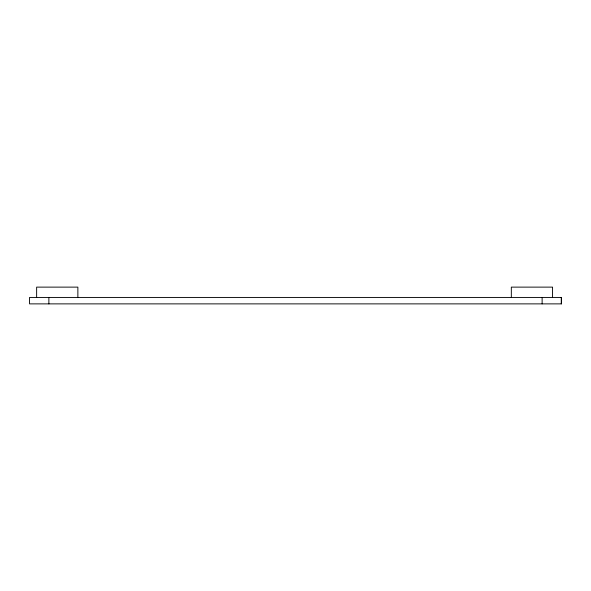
<?xml version="1.0" encoding="UTF-8"?>
<svg xmlns="http://www.w3.org/2000/svg" width="591" height="591" viewBox="0 0 591 591"><rect width="100%" height="100%" fill="white"/><g stroke="black" fill="none" stroke-linecap="round" stroke-linejoin="round"><path stroke-width="0.89" d="M561.273 297.436L561.273 303.877M552.563 297.436L552.563 287.123L511.326 287.123L511.326 297.436M542.124 297.436L542.124 303.877M77.872 297.436L77.872 287.123L36.635 287.123L36.635 297.436M48.876 297.436L48.876 303.877M561.45 297.436L29.55 297.436L29.55 303.877L561.45 303.877L561.45 297.436"/></g></svg>
